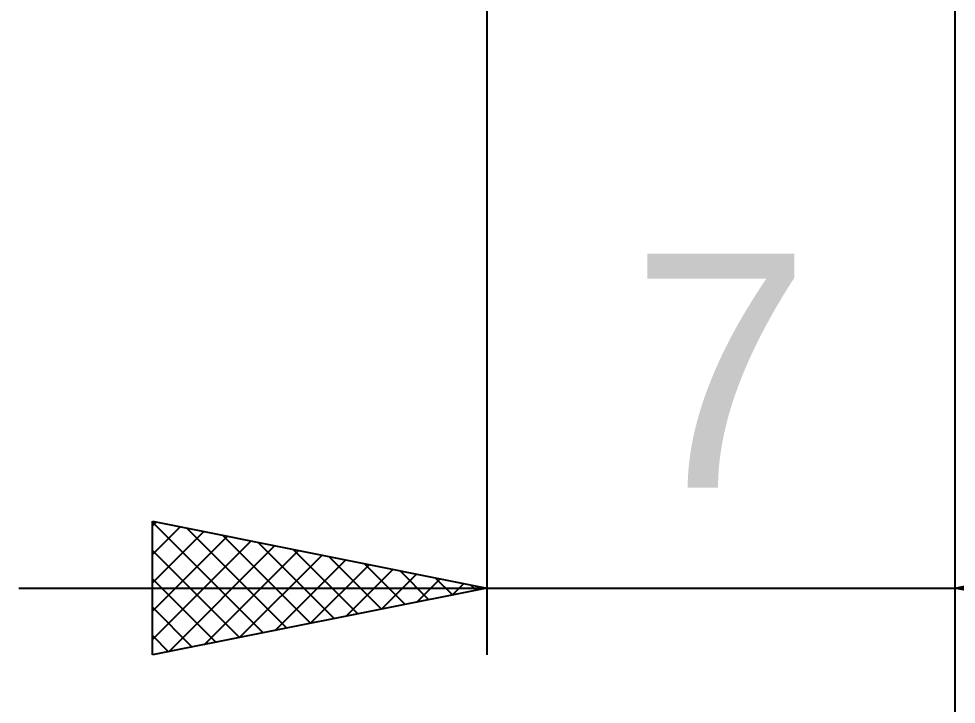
# Model space of a CAD drawing. Header units: millimetres. Extents: x -70 to 85, y -48 to 70.
# Drawn here: x 10 to 24.02, y -15.74 to -5.49 of the extents above; entities that cross this region are included whole.
import ezdxf
from ezdxf.enums import TextEntityAlignment as Align

# ---------------------------------------------------------------- set-up
doc = ezdxf.new("R2010")
doc.units = ezdxf.units.MM
doc.header["$LTSCALE"] = 7
doc.layers.add('2', color=7, linetype='CONTINUOUS')
doc.styles.get("Standard").update_dxf_attribs({"font": 'Monospac821 BT'})

msp = doc.modelspace()

# ---------------------------------------------------------------- linework, layer by layer
at = {"layer": '2', "color": 7, "linetype": 'CONTINUOUS', "lineweight": 25}
for p, q in [((17, -0.685), (17, -15)), ((24, -15), (24, -0.685)), ((24, -35), (24, -0.685)), ((12, -15), (12, -13)), ((12, -13), (17, -14)), ((12, -13.072), (12.06, -13.012)), ((12, -13.013), (13.656, -14.669)), ((24, -14), (29, -13)), ((12, -13.497), (12.414, -13.083)), ((12, -13.921), (12.767, -13.153)), ((12.514, -13.103), (14.009, -14.598)), ((12, -14.345), (13.121, -13.224)), ((12, -14.769), (13.474, -13.295)), ((13.044, -13.209), (14.363, -14.527)), ((13.574, -13.315), (14.716, -14.457)), ((12, -13.438), (13.302, -14.74)), ((12.242, -14.952), (13.828, -13.366)), ((12.772, -14.846), (14.182, -13.436)), ((14.105, -13.421), (15.07, -14.386)), ((13.303, -14.739), (14.535, -13.507)), ((13.833, -14.633), (14.889, -13.578)), ((14.635, -13.527), (15.423, -14.315)), ((14.363, -14.527), (15.242, -13.648)), ((14.894, -14.421), (15.596, -13.719)), ((15.165, -13.633), (15.777, -14.245)), ((12, -13.862), (12.948, -14.81)), ((15.424, -14.315), (15.949, -13.79)), ((15.696, -13.739), (16.13, -14.174)), ((15.954, -14.209), (16.303, -13.861)), ((16.226, -13.845), (16.484, -14.103)), ((10, -14), (31, -14)), ((17, -14), (12, -15)), ((16.485, -14.103), (16.656, -13.931)), ((16.756, -13.951), (16.837, -14.033)), ((29, -15), (24, -14)), ((12, -14.286), (12.595, -14.881)), ((12, -14.71), (12.241, -14.952))]:
    msp.add_line(p, q, dxfattribs=at)

# ---------------------------------------------------------------- texts
msp.add_text('7', height=3.5, dxfattribs=at).set_placement((20.5, -12.5), align=Align.CENTER)

doc.saveas('drawing.dxf')
